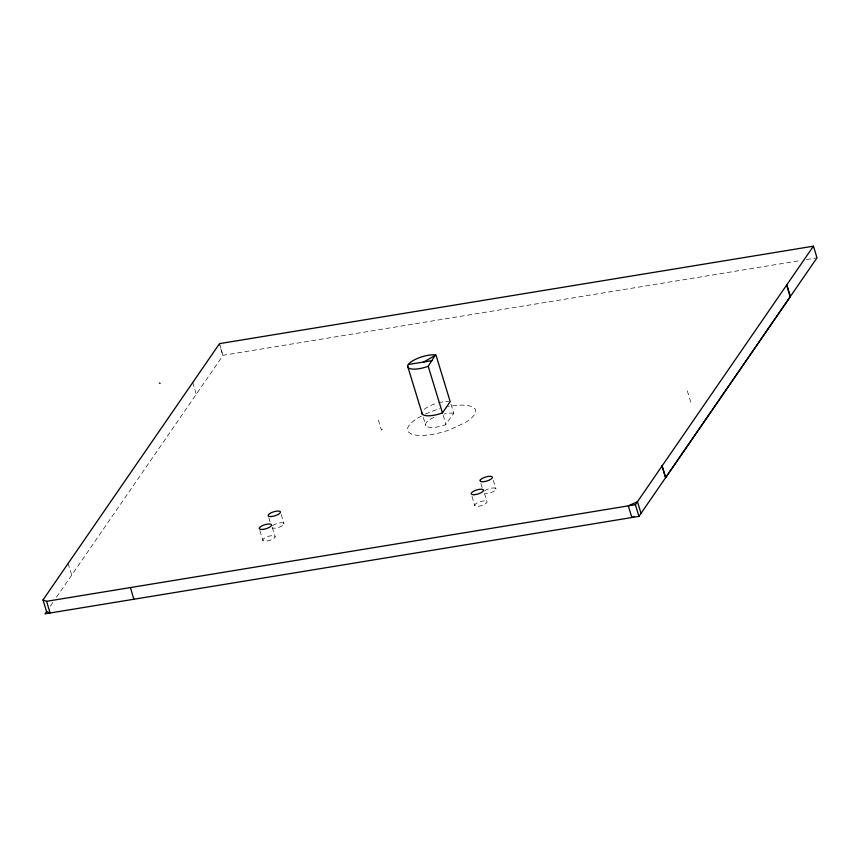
<?xml version="1.0" encoding="UTF-8"?>
<svg xmlns="http://www.w3.org/2000/svg" width="860" height="860" viewBox="0 0 860 860"><rect width="100%" height="100%" fill="white"/><g stroke="black" fill="none" stroke-linecap="round" stroke-linejoin="round"><path stroke-width="0.64" stroke-dasharray="4.3 3.22" d="M50.364 606.085L53.417 601.667M56.459 597.249L223.084 355.298L801.09 260.451M382.195 429.086L381.464 430.15L377.895 418.487M433.935 417.326A16.77 5.493 -17 0 0 426.506 426.388A16.77 5.493 -17 0 0 445.297 424.84L453.768 413.294L450.919 403.963M421.4 416.122L418.186 417.81A35.486 11.61 -17 0 0 408.392 432.032L411.553 434.128L416.767 435.278A35.486 11.61 -17 0 0 449.436 429.914L464.97 422.744A35.486 11.61 -17 0 0 474.763 408.532L471.602 406.436L466.389 405.286A35.486 11.61 -17 0 0 447.651 406.748M219.515 343.635L222.869 355.395L219.666 344.892M425.41 414.015L433.73 410.65A35.486 11.61 -17 0 1 440.04 408.629M806.39 259.58L817 257.839M453.768 413.294L453.306 413.198A16.77 5.493 -17 0 0 444.158 413.95M687.323 390.848L690.881 402.502M493.339 480.396L495.994 489.082M484.438 493.317L487.093 502.003A6.45 2.107 -17 0 1 477.644 506.368A6.45 2.107 -17 0 1 477.956 502.476A6.45 2.107 -17 0 1 487.093 502.003M480.912 483.503L482.342 488.168M472.011 496.424L474.86 505.755M443.169 415.208L446.017 424.539M423.324 417.476L425.894 425.84M281.209 514.527L284.058 523.858M272.308 527.46L275.157 536.78A6.45 2.107 -17 0 1 265.708 541.144A6.45 2.107 -17 0 1 266.019 537.253A6.45 2.107 -17 0 1 275.157 536.78M268.815 517.752L270.405 522.944M259.913 530.674L262.923 540.531M192.683 382.377L196.252 394.041M68.058 563.343L71.627 575.007M424.302 409.328A16.77 5.493 -17 0 1 437.439 403.071M438.492 402.781A16.77 5.493 -17 0 1 448.737 401.459M272.588 525.74A6.45 2.107 -17 0 1 281.983 522.719A6.45 2.107 -17 0 1 281.704 526.148A6.45 2.107 -17 0 1 272.405 527.986M484.524 490.963A6.45 2.107 -17 0 1 493.5 487.932A6.45 2.107 -17 0 1 494.425 490.899A6.45 2.107 -17 0 1 485.287 493.414"/><path stroke-width="1.29" d="M43 599.947L219.515 343.635L813.431 246.175L817 257.839L638.958 516.365L45.042 613.825L46.569 611.611L43 599.947L46.558 601.323L635.4 504.702L813.431 246.175M428.194 366.242L435.483 354.89A16.77 5.493 -17 0 0 408.317 364.522A16.77 5.493 -17 0 0 427.474 366.532L428.194 366.242L442.459 412.875L441.728 413.176A16.77 5.493 -17 0 1 421.905 412.811M442.459 412.875L450.199 401.631L435.945 354.997L423.754 361.985M662.103 465.926L665.672 477.579L790.383 296.496L786.814 284.832M133.816 599.259L130.44 587.509M634.153 516.484L631.863 517.526L628.294 505.863L637.464 501.702L641.033 513.356M408.317 364.522L432.075 360.619M159.272 383.055L160.132 383.302M46.569 611.611L50.116 612.986L46.558 601.323M786.61 284.918L790.168 296.582M661.974 465.883L665.543 477.547M635.4 504.702L638.958 516.365M407.64 366.166L422.325 414.176M480.288 480.009L480.031 480.643A6.45 2.107 -17 0 0 488.684 480.385A6.45 2.107 -17 0 0 490.361 476.279A6.45 2.107 -17 0 0 480.288 480.009M262.139 529.481A6.45 2.107 -17 0 0 271.588 525.127A6.45 2.107 -17 0 0 262.45 525.6A6.45 2.107 -17 0 0 262.139 529.481M271.04 516.559A6.45 2.107 -17 0 0 280.489 512.194A6.45 2.107 -17 0 0 271.351 512.667A6.45 2.107 -17 0 0 271.04 516.559M474.075 494.704A6.45 2.107 -17 0 0 483.524 490.35A6.45 2.107 -17 0 0 474.387 490.823A6.45 2.107 -17 0 0 474.075 494.704"/></g></svg>
